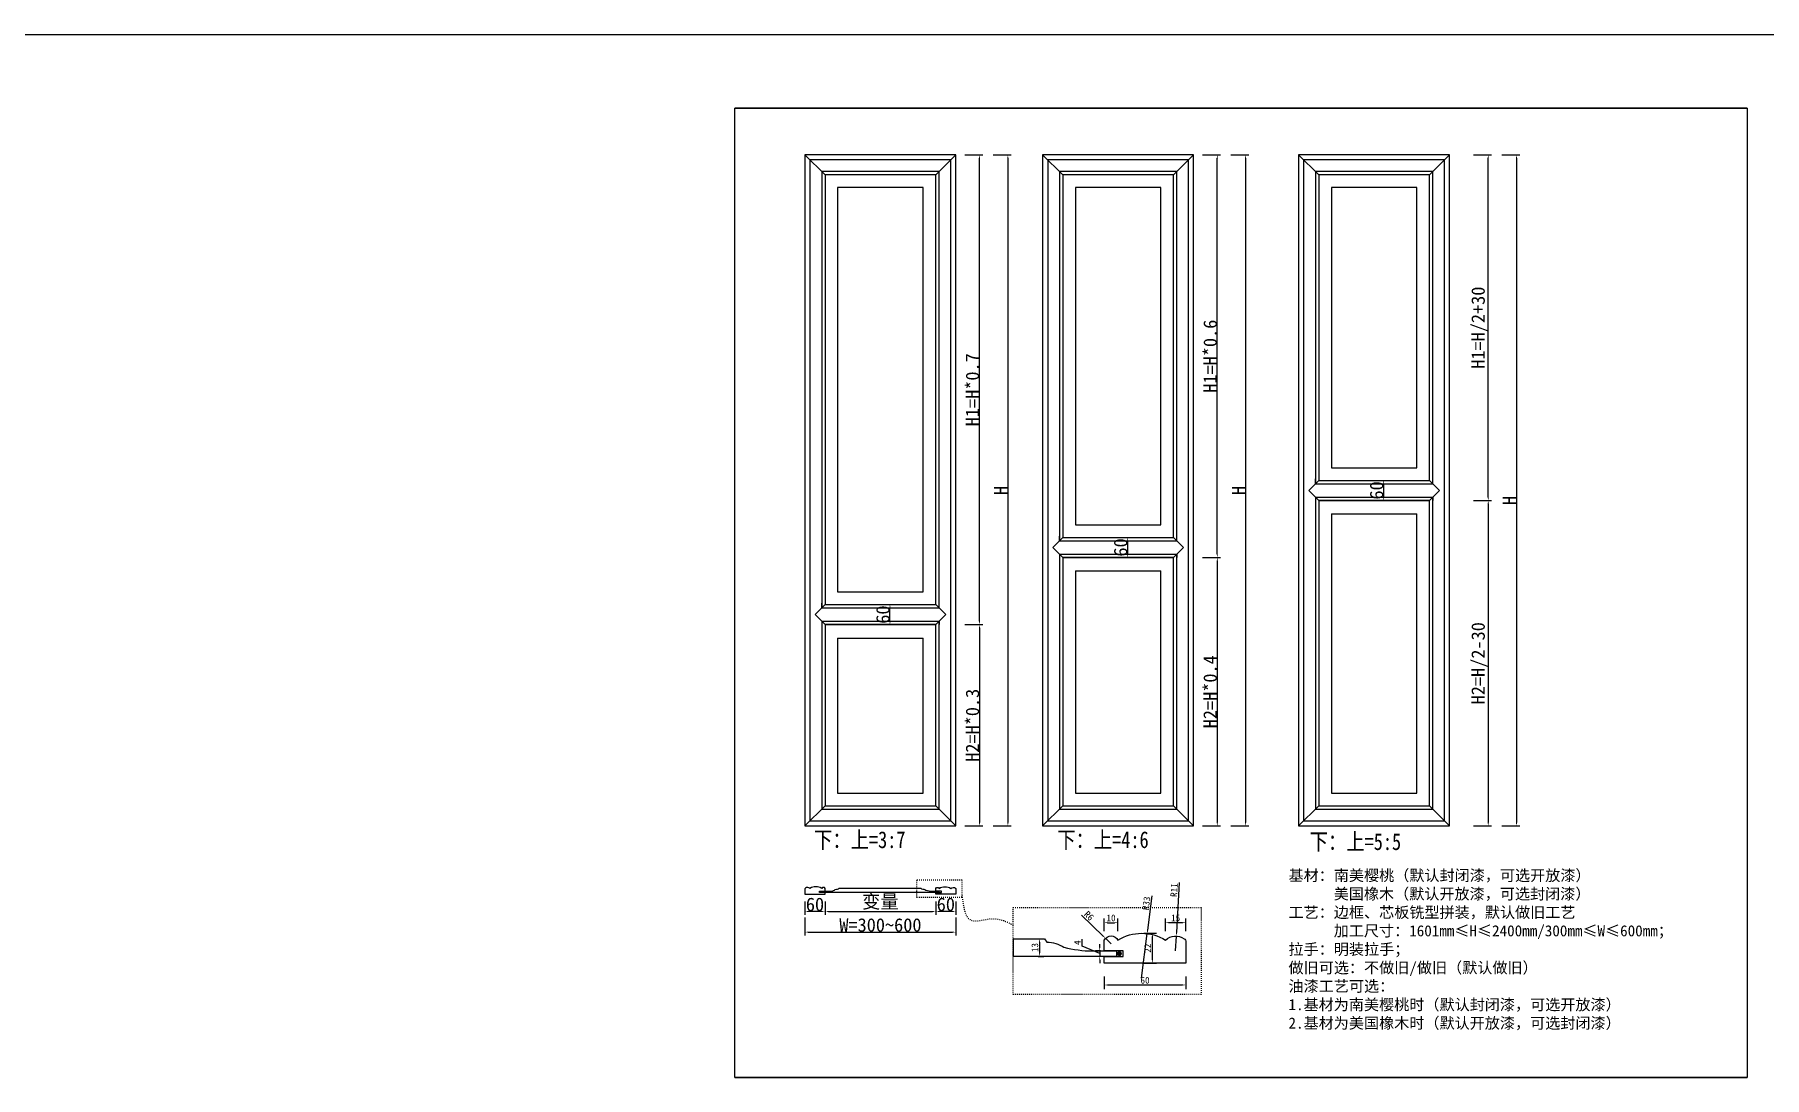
# Model space of a CAD drawing. Header units: millimetres. Extents: x 85186 to 129000, y -77269 to -36327.
# Drawn here: x 91352 to 96507, y -68110 to -65002 of the extents above; entities that cross this region are included whole.
import ezdxf

# ---------------------------------------------------------------- set-up
doc = ezdxf.new("R2010")
doc.units = ezdxf.units.MM
doc.linetypes.add('100', pattern=[30, 12, -18])
doc.styles.get("Standard").update_dxf_attribs({"font": 'SimSun.ttf'})
doc.styles.add('ZB_宋体', font='SimSun.ttf')
doc.styles.add('宋体', font='SimSun.ttf', dxfattribs={"width": 0.8})
doc.dimstyles.new('ZB16-1.0+4倍大样', dxfattribs={"dimscale": 10, "dimtxt": 2, "dimasz": 1, "dimexe": 1.25, "dimexo": 0.625, "dimgap": 0.4, "dimtad": 1, "dimdec": 1, "dimlfac": 0.25, "dimtxsty": 'Standard', "dimcen": 2.5, "dimclrd": 144, "dimclre": 144, "dimclrt": 4, "dimadec": 0, "dimazin": 0, "dimtfac": 1, "dimtdec": 1, "dimtmove": 1, "dimatfit": 3, "dimfxlon": 1, "dimarcsym": 0})
doc.dimstyles.new('客来福标注小', dxfattribs={"dimscale": 20, "dimtxt": 2, "dimasz": 0.5, "dimexe": 0.5, "dimexo": 0, "dimgap": 0.05, "dimtad": 1, "dimdec": 0, "dimzin": 0, "dimdsep": 46, "dimtxsty": 'Standard', "dimcen": 0, "dimclrd": 256, "dimclre": 256, "dimclrt": 256, "dimadec": 0, "dimazin": 0, "dimtfac": 1, "dimtdec": 0, "dimtofl": 0, "dimtmove": 1, "dimatfit": 3, "dimfxl": 2.2, "dimfxlon": 1, "dimtolj": 1, "dimtzin": 0, "dimarcsym": 0})

# ---------------------------------------------------------------- blocks, each defined once
blk = doc.blocks.new('*D3146')
at = {"lineweight": -2, "transparency": 16777216}
for p, q in [((93647.4, -67632.7), (93647.4, -67686.7)), ((94097.4, -67632.7), (94097.4, -67686.7)), ((93657.4, -67676.7), (94087.4, -67676.7))]:
    blk.add_line(p, q, dxfattribs=at)
at = {"transparency": 16777216}
for points in [[(93657.4, -67675.1), (93657.4, -67678.4), (93647.4, -67676.7)], [(94087.4, -67675.1), (94087.4, -67678.4), (94097.4, -67676.7)]]:
    blk.add_solid(points, dxfattribs=at)
at = {"layer": 'Defpoints', "color": 0, "transparency": 16777216}
for p in [(93647.4, -67608.7), (94097.4, -67608.7), (94097.4, -67676.7)]:
    blk.add_point(p, dxfattribs=at)
at = {"transparency": 16777216, "insert": (93872.4, -67655.7), "char_height": 40, "attachment_point": 5, "style": 'ZB_宋体'}
blk.add_mtext('\\A1;W=300~600', dxfattribs=at)
blk = doc.blocks.new('*D3147')
at = {"lineweight": -2, "transparency": 16777216}
for p, q in [((94037.4, -67585.4), (94037.4, -67625.2)), ((94097.4, -67585.4), (94097.4, -67625.2)), ((94087.4, -67615.2), (94047.4, -67615.2))]:
    blk.add_line(p, q, dxfattribs=at)
at = {"transparency": 16777216}
for points in [[(94047.4, -67613.5), (94047.4, -67616.8), (94037.4, -67615.2)], [(94087.4, -67613.5), (94087.4, -67616.8), (94097.4, -67615.2)]]:
    blk.add_solid(points, dxfattribs=at)
at = {"layer": 'Defpoints', "color": 0, "transparency": 16777216}
for p in [(94037.4, -67585.4), (94097.4, -67585.4), (94037.4, -67615.2)]:
    blk.add_point(p, dxfattribs=at)
at = {"transparency": 16777216, "insert": (94067.4, -67594.2), "char_height": 40, "attachment_point": 5, "style": 'ZB_宋体'}
blk.add_mtext('\\A1;60', dxfattribs=at)
blk = doc.blocks.new('*D3148')
at = {"lineweight": -2, "transparency": 16777216}
for p, q in [((93647.4, -67585.4), (93647.4, -67625.2)), ((93707.4, -67585.4), (93707.4, -67625.2)), ((93697.4, -67615.2), (93657.4, -67615.2))]:
    blk.add_line(p, q, dxfattribs=at)
at = {"transparency": 16777216}
for points in [[(93657.4, -67613.5), (93657.4, -67616.8), (93647.4, -67615.2)], [(93697.4, -67613.5), (93697.4, -67616.8), (93707.4, -67615.2)]]:
    blk.add_solid(points, dxfattribs=at)
at = {"layer": 'Defpoints', "color": 0, "transparency": 16777216}
for p in [(93647.4, -67585.4), (93707.4, -67585.4), (93647.4, -67615.2)]:
    blk.add_point(p, dxfattribs=at)
at = {"transparency": 16777216, "insert": (93677.4, -67594.2), "char_height": 40, "attachment_point": 5, "style": 'ZB_宋体'}
blk.add_mtext('\\A1;60', dxfattribs=at)
blk = doc.blocks.new('*D3149')
at = {"lineweight": -2, "transparency": 16777216}
for p, q in [((93856.9, -66700.4), (93910.9, -66700.4)), ((93900.9, -66750.4), (93900.9, -66710.4)), ((93856.9, -66760.4), (93910.9, -66760.4))]:
    blk.add_line(p, q, dxfattribs=at)
at = {"transparency": 16777216}
for points in [[(93899.2, -66710.4), (93902.5, -66710.4), (93900.9, -66700.4)], [(93899.2, -66750.4), (93902.5, -66750.4), (93900.9, -66760.4)]]:
    blk.add_solid(points, dxfattribs=at)
at = {"layer": 'Defpoints', "color": 0, "transparency": 16777216}
for p in [(93841, -66700.4), (93900.9, -66700.4), (93841, -66760.4)]:
    blk.add_point(p, dxfattribs=at)
at = {"transparency": 16777216, "insert": (93879.9, -66730.4), "char_height": 40, "attachment_point": 5, "rotation": 90}
blk.add_mtext('\\A1;60', dxfattribs=at)
blk = doc.blocks.new('*D3150')
at = {"lineweight": -2, "transparency": 16777216}
for p, q in [((94565.4, -66500.4), (94619.4, -66500.4)), ((94609.4, -66550.4), (94609.4, -66510.4)), ((94565.4, -66560.4), (94619.4, -66560.4))]:
    blk.add_line(p, q, dxfattribs=at)
at = {"transparency": 16777216}
for points in [[(94607.7, -66510.4), (94611, -66510.4), (94609.4, -66500.4)], [(94607.7, -66550.4), (94611, -66550.4), (94609.4, -66560.4)]]:
    blk.add_solid(points, dxfattribs=at)
at = {"layer": 'Defpoints', "color": 0, "transparency": 16777216}
for p in [(94549.5, -66500.4), (94609.4, -66500.4), (94549.5, -66560.4)]:
    blk.add_point(p, dxfattribs=at)
at = {"transparency": 16777216, "insert": (94588.4, -66530.4), "char_height": 40, "attachment_point": 5, "rotation": 90}
blk.add_mtext('\\A1;60', dxfattribs=at)
blk = doc.blocks.new('*D3151')
at = {"lineweight": -2, "transparency": 16777216}
for p, q in [((95328.3, -66330.4), (95382.3, -66330.4)), ((95372.3, -66380.4), (95372.3, -66340.4)), ((95328.3, -66390.4), (95382.3, -66390.4))]:
    blk.add_line(p, q, dxfattribs=at)
at = {"transparency": 16777216}
for points in [[(95370.6, -66340.4), (95374, -66340.4), (95372.3, -66330.4)], [(95370.6, -66380.4), (95374, -66380.4), (95372.3, -66390.4)]]:
    blk.add_solid(points, dxfattribs=at)
at = {"layer": 'Defpoints', "color": 0, "transparency": 16777216}
for p in [(95312.4, -66330.4), (95372.3, -66330.4), (95312.4, -66390.4)]:
    blk.add_point(p, dxfattribs=at)
at = {"transparency": 16777216, "insert": (95351.3, -66360.4), "char_height": 40, "attachment_point": 5, "rotation": 90}
blk.add_mtext('\\A1;60', dxfattribs=at)
blk = doc.blocks.new('*D3152')
at = {"lineweight": -2, "transparency": 16777216}
for p, q in [((94208.3, -65360.4), (94262.3, -65360.4)), ((94252.3, -65370.4), (94252.3, -67350.4)), ((94208.3, -67360.4), (94262.3, -67360.4))]:
    blk.add_line(p, q, dxfattribs=at)
at = {"transparency": 16777216}
for points in [[(94250.6, -65370.4), (94254, -65370.4), (94252.3, -65360.4)], [(94250.6, -67350.4), (94254, -67350.4), (94252.3, -67360.4)]]:
    blk.add_solid(points, dxfattribs=at)
at = {"layer": 'Defpoints', "color": 0, "transparency": 16777216}
for p in [(94141.8, -65360.4), (94141.8, -67360.4), (94252.3, -67360.4)]:
    blk.add_point(p, dxfattribs=at)
at = {"transparency": 16777216, "insert": (94231.3, -66360.4), "char_height": 40, "attachment_point": 5, "rotation": 90, "style": 'ZB_宋体'}
blk.add_mtext('\\A1;H', dxfattribs=at)
blk = doc.blocks.new('*D3153')
at = {"lineweight": -2, "transparency": 16777216}
for p, q in [((94123.9, -66760.4), (94177.9, -66760.4)), ((94167.9, -66770.4), (94167.9, -67350.4)), ((94123.9, -67360.4), (94177.9, -67360.4))]:
    blk.add_line(p, q, dxfattribs=at)
at = {"transparency": 16777216}
for points in [[(94166.3, -66770.4), (94169.6, -66770.4), (94167.9, -66760.4)], [(94166.3, -67350.4), (94169.6, -67350.4), (94167.9, -67360.4)]]:
    blk.add_solid(points, dxfattribs=at)
at = {"layer": 'Defpoints', "color": 0, "transparency": 16777216}
for p in [(94037.4, -66760.4), (94097.4, -67360.4), (94167.9, -67360.4)]:
    blk.add_point(p, dxfattribs=at)
at = {"transparency": 16777216, "insert": (94146.9, -67060.4), "char_height": 40, "attachment_point": 5, "rotation": 90, "style": 'ZB_宋体'}
blk.add_mtext('\\A1;H2=H*0.3', dxfattribs=at)
blk = doc.blocks.new('*D3154')
at = {"lineweight": -2, "transparency": 16777216}
for p, q in [((94123.9, -65360.4), (94177.9, -65360.4)), ((94167.9, -66750.4), (94167.9, -65370.4)), ((94123.9, -66760.4), (94177.9, -66760.4))]:
    blk.add_line(p, q, dxfattribs=at)
at = {"transparency": 16777216}
for points in [[(94166.3, -65370.4), (94169.6, -65370.4), (94167.9, -65360.4)], [(94166.3, -66750.4), (94169.6, -66750.4), (94167.9, -66760.4)]]:
    blk.add_solid(points, dxfattribs=at)
at = {"layer": 'Defpoints', "color": 0, "transparency": 16777216}
for p in [(94037.4, -65360.4), (94167.9, -65360.4), (94037.4, -66760.4)]:
    blk.add_point(p, dxfattribs=at)
at = {"transparency": 16777216, "insert": (94146.9, -66060.4), "char_height": 40, "attachment_point": 5, "rotation": 90, "style": 'ZB_宋体'}
blk.add_mtext('\\A1;H1=H*0.7', dxfattribs=at)
blk = doc.blocks.new('*D3155')
at = {"lineweight": -2, "transparency": 16777216}
for p, q in [((93707.4, -67585.4), (93707.4, -67625.2)), ((94037.4, -67585.4), (94037.4, -67625.2)), ((93717.4, -67615.2), (94027.4, -67615.2))]:
    blk.add_line(p, q, dxfattribs=at)
at = {"transparency": 16777216}
for points in [[(93717.4, -67613.5), (93717.4, -67616.8), (93707.4, -67615.2)], [(94027.4, -67613.5), (94027.4, -67616.8), (94037.4, -67615.2)]]:
    blk.add_solid(points, dxfattribs=at)
at = {"layer": 'Defpoints', "color": 0, "transparency": 16777216}
for p in [(93707.4, -67585.4), (94037.4, -67585.4), (94037.4, -67615.2)]:
    blk.add_point(p, dxfattribs=at)
at = {"transparency": 16777216, "insert": (93872.4, -67587.9), "char_height": 40, "attachment_point": 5, "style": 'ZB_宋体'}
blk.add_mtext('\\A1;变量', dxfattribs=at)
blk = doc.blocks.new('*D3156')
at = {"lineweight": -2, "transparency": 16777216}
for p, q in [((94916.8, -65360.4), (94970.8, -65360.4)), ((94960.8, -65370.4), (94960.8, -67350.4)), ((94916.8, -67360.4), (94970.8, -67360.4))]:
    blk.add_line(p, q, dxfattribs=at)
at = {"transparency": 16777216}
for points in [[(94959.1, -65370.4), (94962.5, -65370.4), (94960.8, -65360.4)], [(94959.1, -67350.4), (94962.5, -67350.4), (94960.8, -67360.4)]]:
    blk.add_solid(points, dxfattribs=at)
at = {"layer": 'Defpoints', "color": 0, "transparency": 16777216}
for p in [(94850.3, -65360.4), (94850.3, -67360.4), (94960.8, -67360.4)]:
    blk.add_point(p, dxfattribs=at)
at = {"transparency": 16777216, "insert": (94939.8, -66360.4), "char_height": 40, "attachment_point": 5, "rotation": 90, "style": 'ZB_宋体'}
blk.add_mtext('\\A1;H', dxfattribs=at)
blk = doc.blocks.new('*D3157')
at = {"lineweight": -2, "transparency": 16777216}
for p, q in [((94832.4, -66560.4), (94886.4, -66560.4)), ((94876.4, -66570.4), (94876.4, -67350.4)), ((94832.4, -67360.4), (94886.4, -67360.4))]:
    blk.add_line(p, q, dxfattribs=at)
at = {"transparency": 16777216}
for points in [[(94874.8, -66570.4), (94878.1, -66570.4), (94876.4, -66560.4)], [(94874.8, -67350.4), (94878.1, -67350.4), (94876.4, -67360.4)]]:
    blk.add_solid(points, dxfattribs=at)
at = {"layer": 'Defpoints', "color": 0, "transparency": 16777216}
for p in [(94745.9, -66560.4), (94805.9, -67360.4), (94876.4, -67360.4)]:
    blk.add_point(p, dxfattribs=at)
at = {"transparency": 16777216, "insert": (94855.4, -66960.4), "char_height": 40, "attachment_point": 5, "rotation": 90, "style": 'ZB_宋体'}
blk.add_mtext('\\A1;H2=H*0.4', dxfattribs=at)
blk = doc.blocks.new('*D3158')
at = {"lineweight": -2, "transparency": 16777216}
for p, q in [((94832.4, -65360.4), (94886.4, -65360.4)), ((94876.4, -66550.4), (94876.4, -65370.4)), ((94832.4, -66560.4), (94886.4, -66560.4))]:
    blk.add_line(p, q, dxfattribs=at)
at = {"transparency": 16777216}
for points in [[(94874.8, -65370.4), (94878.1, -65370.4), (94876.4, -65360.4)], [(94874.8, -66550.4), (94878.1, -66550.4), (94876.4, -66560.4)]]:
    blk.add_solid(points, dxfattribs=at)
at = {"layer": 'Defpoints', "color": 0, "transparency": 16777216}
for p in [(94745.9, -65360.4), (94876.4, -65360.4), (94745.9, -66560.4)]:
    blk.add_point(p, dxfattribs=at)
at = {"transparency": 16777216, "insert": (94855.4, -65960.4), "char_height": 40, "attachment_point": 5, "rotation": 90, "style": 'ZB_宋体'}
blk.add_mtext('\\A1;H1=H*0.6', dxfattribs=at)
blk = doc.blocks.new('*D3159')
at = {"lineweight": -2, "transparency": 16777216}
for p, q in [((95724.2, -65360.4), (95778.2, -65360.4)), ((95768.2, -65370.4), (95768.2, -67350.4)), ((95724.2, -67360.4), (95778.2, -67360.4))]:
    blk.add_line(p, q, dxfattribs=at)
at = {"transparency": 16777216}
for points in [[(95766.6, -65370.4), (95769.9, -65370.4), (95768.2, -65360.4)], [(95766.6, -67350.4), (95769.9, -67350.4), (95768.2, -67360.4)]]:
    blk.add_solid(points, dxfattribs=at)
at = {"layer": 'Defpoints', "color": 0, "transparency": 16777216}
for p in [(95657.8, -65360.4), (95657.8, -67360.4), (95768.2, -67360.4)]:
    blk.add_point(p, dxfattribs=at)
at = {"transparency": 16777216, "insert": (95747.2, -66390.4), "char_height": 40, "attachment_point": 5, "rotation": 90, "style": 'ZB_宋体'}
blk.add_mtext('\\A1;H', dxfattribs=at)
blk = doc.blocks.new('*D3160')
at = {"lineweight": -2, "transparency": 16777216}
for p, q in [((95639.9, -66390.4), (95693.9, -66390.4)), ((95683.9, -66400.4), (95683.9, -67350.4)), ((95639.9, -67360.4), (95693.9, -67360.4))]:
    blk.add_line(p, q, dxfattribs=at)
at = {"transparency": 16777216}
for points in [[(95682.2, -66400.4), (95685.6, -66400.4), (95683.9, -66390.4)], [(95682.2, -67350.4), (95685.6, -67350.4), (95683.9, -67360.4)]]:
    blk.add_solid(points, dxfattribs=at)
at = {"layer": 'Defpoints', "color": 0, "transparency": 16777216}
for p in [(95553.4, -66390.4), (95613.4, -67360.4), (95683.9, -67360.4)]:
    blk.add_point(p, dxfattribs=at)
at = {"transparency": 16777216, "insert": (95658.5, -66875.4), "char_height": 40, "attachment_point": 5, "rotation": 90, "style": 'ZB_宋体'}
blk.add_mtext('\\A1;H2=H/2-30', dxfattribs=at)
blk = doc.blocks.new('*D3161')
at = {"lineweight": -2, "transparency": 16777216}
for p, q in [((95639.9, -65360.4), (95693.9, -65360.4)), ((95683.9, -66380.4), (95683.9, -65370.4)), ((95639.9, -66390.4), (95693.9, -66390.4))]:
    blk.add_line(p, q, dxfattribs=at)
at = {"transparency": 16777216}
for points in [[(95682.2, -65370.4), (95685.6, -65370.4), (95683.9, -65360.4)], [(95682.2, -66380.4), (95685.6, -66380.4), (95683.9, -66390.4)]]:
    blk.add_solid(points, dxfattribs=at)
at = {"layer": 'Defpoints', "color": 0, "transparency": 16777216}
for p in [(95553.4, -65360.4), (95683.9, -65360.4), (95553.4, -66390.4)]:
    blk.add_point(p, dxfattribs=at)
at = {"transparency": 16777216, "insert": (95658.5, -65875.4), "char_height": 40, "attachment_point": 5, "rotation": 90, "style": 'ZB_宋体'}
blk.add_mtext('\\A1;H1=H/2+30', dxfattribs=at)
blk = doc.blocks.new('sfdds')
at = {"color": 0}
blk.add_line((120351.3, 36919.4), (120351.3, 36906.4), dxfattribs=at)
blk.add_lwpolyline([(120351.3, 36919.4), (120374.4, 36919.4), (120376.2, 36916.9, -0.130305), (120388.7, 36913.1, 0.064299), (120409.7, 36910.4), (120427.4, 36910.4), (120427.4, 36906.4), (120351.3, 36906.4)], format="xyb")
blk.add_lwpolyline([(120478.4, 36901.4), (120478.4, 36901.4), (120418.4, 36901.4), (120418.4, 36906.4), (120432.3, 36906.4), (120432.3, 36910.4), (120418.4, 36910.4), (120418.4, 36918.4, -0.599598), (120428.4, 36918.4, -0.285714), (120463.4, 36918.4, -0.356081), (120477.1, 36919.4, -0.245516), (120478.4, 36917)], format="xyb", close=True)
blk = doc.blocks.new('*D3190')
at = {"color": 144, "lineweight": -2, "transparency": 16777216}
for p, q in [((94539.6, -67809.3), (94539.6, -67846.8)), ((94549.6, -67834.3), (94772.6, -67834.3)), ((94782.6, -67809.3), (94782.6, -67846.8))]:
    blk.add_line(p, q, dxfattribs=at)
at = {"color": 144, "transparency": 16777216}
for points in [[(94549.6, -67832.6), (94549.6, -67835.9), (94539.6, -67834.3)], [(94772.6, -67832.6), (94772.6, -67835.9), (94782.6, -67834.3)]]:
    blk.add_solid(points, dxfattribs=at)
at = {"layer": 'Defpoints', "color": 0, "transparency": 16777216}
for p in [(94539.6, -67759.1), (94782.6, -67754.7), (94782.6, -67834.3)]:
    blk.add_point(p, dxfattribs=at)
at = {"color": 4, "transparency": 16777216, "insert": (94661.1, -67820.3), "char_height": 20, "attachment_point": 5}
blk.add_mtext('60', dxfattribs=at)
blk = doc.blocks.new('*D3191')
at = {"color": 144, "lineweight": -2, "transparency": 16777216}
for p, q in [((94657.9, -67680.1), (94695.4, -67680.1)), ((94682.9, -67759.2), (94682.9, -67690.1)), ((94657.9, -67769.2), (94695.4, -67769.2))]:
    blk.add_line(p, q, dxfattribs=at)
at = {"color": 144, "transparency": 16777216}
for points in [[(94681.3, -67690.1), (94684.6, -67690.1), (94682.9, -67680.1)], [(94681.3, -67759.2), (94684.6, -67759.2), (94682.9, -67769.2)]]:
    blk.add_solid(points, dxfattribs=at)
at = {"layer": 'Defpoints', "color": 0, "transparency": 16777216}
for p in [(94651, -67680.1), (94682.9, -67680.1), (94630.2, -67769.2)]:
    blk.add_point(p, dxfattribs=at)
at = {"color": 4, "transparency": 16777216, "insert": (94668.9, -67724.6), "char_height": 20, "attachment_point": 5, "rotation": 90}
blk.add_mtext('22', dxfattribs=at)
blk = doc.blocks.new('*D3192')
at = {"color": 144, "lineweight": -2, "transparency": 16777216}
for p, q in [((94342.5, -67696.3), (94359.4, -67696.3)), ((94346.9, -67706.3), (94346.9, -67738.9)), ((94342.5, -67748.9), (94359.4, -67748.9))]:
    blk.add_line(p, q, dxfattribs=at)
at = {"color": 144, "transparency": 16777216}
for points in [[(94345.2, -67706.3), (94348.5, -67706.3), (94346.9, -67696.3)], [(94345.2, -67738.9), (94348.5, -67738.9), (94346.9, -67748.9)]]:
    blk.add_solid(points, dxfattribs=at)
at = {"layer": 'Defpoints', "color": 0, "transparency": 16777216}
for p in [(94336.3, -67696.3), (94336.3, -67748.9), (94346.9, -67748.9)]:
    blk.add_point(p, dxfattribs=at)
at = {"color": 4, "transparency": 16777216, "insert": (94332.9, -67722.6), "char_height": 20, "attachment_point": 5, "rotation": 90}
blk.add_mtext('13', dxfattribs=at)
blk = doc.blocks.new('*D3193')
at = {"color": 144, "lineweight": -2, "transparency": 16777216}
for p, q in [((94473.4, -67718.4), (94473.4, -67698.1)), ((94525.9, -67740.8), (94473.4, -67718.4)), ((94528.8, -67732.7), (94513.4, -67732.7)), ((94525.9, -67722.7), (94525.9, -67712.7)), ((94525.9, -67732.7), (94525.9, -67748.9)), ((94525.9, -67732.7), (94525.9, -67748.9)), ((94528.8, -67748.9), (94513.4, -67748.9)), ((94525.9, -67758.9), (94525.9, -67768.9))]:
    blk.add_line(p, q, dxfattribs=at)
at = {"color": 144, "transparency": 16777216}
for points in [[(94524.3, -67722.7), (94527.6, -67722.7), (94525.9, -67732.7)], [(94524.3, -67758.9), (94527.6, -67758.9), (94525.9, -67748.9)]]:
    blk.add_solid(points, dxfattribs=at)
at = {"layer": 'Defpoints', "color": 0, "transparency": 16777216}
for p in [(94535.1, -67732.7), (94525.9, -67748.9), (94535.1, -67748.9)]:
    blk.add_point(p, dxfattribs=at)
at = {"color": 4, "transparency": 16777216, "insert": (94459.4, -67708.2), "char_height": 20, "attachment_point": 5, "rotation": 90}
blk.add_mtext('4', dxfattribs=at)
blk = doc.blocks.new('*D3194')
at = {"color": 144, "lineweight": -2, "transparency": 16777216}
for p, q in [((94539.6, -67673.6), (94539.6, -67636.1)), ((94580.1, -67673.6), (94580.1, -67636.1)), ((94549.6, -67648.6), (94570.1, -67648.6))]:
    blk.add_line(p, q, dxfattribs=at)
at = {"color": 144, "transparency": 16777216}
for points in [[(94549.6, -67646.9), (94549.6, -67650.3), (94539.6, -67648.6)], [(94570.1, -67646.9), (94570.1, -67650.3), (94580.1, -67648.6)]]:
    blk.add_solid(points, dxfattribs=at)
at = {"layer": 'Defpoints', "color": 0, "transparency": 16777216}
for p in [(94539.6, -67690.2), (94580.1, -67648.6), (94580.1, -67690.2)]:
    blk.add_point(p, dxfattribs=at)
at = {"color": 4, "transparency": 16777216, "insert": (94559.8, -67634.6), "char_height": 20, "attachment_point": 5}
blk.add_mtext('10', dxfattribs=at)
blk = doc.blocks.new('*D3195')
at = {"color": 144, "lineweight": -2, "transparency": 16777216}
for p, q in [((94721.8, -67673.6), (94721.8, -67636.1)), ((94782.6, -67673.6), (94782.6, -67636.1)), ((94772.6, -67648.6), (94731.8, -67648.6))]:
    blk.add_line(p, q, dxfattribs=at)
at = {"color": 144, "transparency": 16777216}
for points in [[(94731.8, -67646.9), (94731.8, -67650.3), (94721.8, -67648.6)], [(94772.6, -67646.9), (94772.6, -67650.3), (94782.6, -67648.6)]]:
    blk.add_solid(points, dxfattribs=at)
at = {"layer": 'Defpoints', "color": 0, "transparency": 16777216}
for p in [(94721.8, -67648.6), (94721.8, -67700.3), (94782.6, -67737.6)]:
    blk.add_point(p, dxfattribs=at)
at = {"color": 4, "transparency": 16777216, "insert": (94752.2, -67634.6), "char_height": 20, "attachment_point": 5}
blk.add_mtext('15', dxfattribs=at)
blk = doc.blocks.new('*D3196')
at = {"color": 144, "lineweight": -2, "transparency": 16777216}
for p, q in [((94471.9, -67626.2), (94536.1, -67688.3)), ((94559.8, -67711.2), (94543.3, -67695.2))]:
    blk.add_line(p, q, dxfattribs=at)
at = {"color": 144, "transparency": 16777216}
blk.add_solid([(94537.3, -67687.1), (94535, -67689.5), (94543.3, -67695.2)], dxfattribs=at)
at = {"layer": 'Defpoints', "color": 0, "transparency": 16777216}
for p in [(94543.3, -67695.2), (94559.8, -67711.2)]:
    blk.add_point(p, dxfattribs=at)
at = {"color": 4, "transparency": 16777216, "insert": (94494, -67628), "char_height": 20, "attachment_point": 5, "rotation": 315.9803}
blk.add_mtext('R6', dxfattribs=at)
blk = doc.blocks.new('*D3197')
at = {"color": 144, "lineweight": -2, "transparency": 16777216}
for p, q in [((94681.6, -67568.7), (94668.8, -67671.2)), ((94651, -67814.3), (94667.6, -67681.1))]:
    blk.add_line(p, q, dxfattribs=at)
at = {"color": 144, "transparency": 16777216}
blk.add_solid([(94667.2, -67671), (94670.5, -67671.4), (94667.6, -67681.1)], dxfattribs=at)
at = {"layer": 'Defpoints', "color": 0, "transparency": 16777216}
for p in [(94667.6, -67681.1), (94651, -67814.3)]:
    blk.add_point(p, dxfattribs=at)
at = {"color": 4, "transparency": 16777216, "insert": (94664.8, -67590.9), "char_height": 20, "attachment_point": 5, "rotation": 82.8789}
blk.add_mtext('R33', dxfattribs=at)
blk = doc.blocks.new('*D3198')
at = {"color": 144, "lineweight": -2, "transparency": 16777216}
for p, q in [((94762.7, -67528.6), (94755, -67678.3)), ((94752.2, -67732.3), (94754.5, -67688.3))]:
    blk.add_line(p, q, dxfattribs=at)
at = {"color": 144, "transparency": 16777216}
blk.add_solid([(94753.3, -67678.2), (94756.6, -67678.4), (94754.5, -67688.3)], dxfattribs=at)
at = {"layer": 'Defpoints', "color": 0, "transparency": 16777216}
for p in [(94754.5, -67688.3), (94752.2, -67732.3)]:
    blk.add_point(p, dxfattribs=at)
at = {"color": 4, "transparency": 16777216, "insert": (94747.5, -67551.4), "char_height": 20, "attachment_point": 5, "rotation": 87.0614}
blk.add_mtext('R11', dxfattribs=at)

msp = doc.modelspace()

# ---------------------------------------------------------------- hatches: boundary and pattern name
h = msp.add_hatch(color=256)
edge = h.paths.add_edge_path()
edge.add_ellipse((94584.591, -67740.748), major_axis=(0, -7.647), ratio=0.98036134, start_angle=0, end_angle=360)

# ---------------------------------------------------------------- linework, layer by layer
for p, q in [((85317.175, -65002.033), (128998.286, -65002.033)), ((94748.156, -65220.97), (93953.375, -65220.97)), ((95079.619, -65220.97), (94748.156, -65220.97)), ((94748.156, -65220.97), (95893.288, -65220.97)), ((95893.288, -65220.97), (95079.619, -65220.97)), ((96455.372, -65220.97), (95893.288, -65220.97)), ((96455.372, -65220.97), (95893.288, -65220.97)), ((94097.431, -65360.395), (93647.431, -65360.395)), ((93647.431, -65360.395), (93647.431, -66760.395)), ((94097.431, -66712.275), (94097.431, -65360.395)), ((94805.935, -65360.395), (94355.935, -65360.395)), ((94355.935, -65360.395), (94355.935, -66560.395)), ((94805.935, -66512.275), (94805.935, -65360.395)), ((95568.856, -65360.395), (95118.856, -65360.395)), ((95118.856, -65360.395), (95118.856, -66390.395)), ((95568.856, -66342.275), (95568.856, -65360.395)), ((94037.431, -65420.395), (93707.431, -65420.395)), ((93707.431, -65420.395), (93707.431, -66700.395)), ((94037.431, -66700.395), (94037.431, -65420.395)), ((94745.935, -65420.395), (94415.935, -65420.395)), ((94415.935, -65420.395), (94415.935, -66500.395)), ((94745.935, -66500.395), (94745.935, -65420.395)), ((95508.856, -65420.395), (95178.856, -65420.395)), ((95178.856, -65420.395), (95178.856, -66330.395)), ((95508.856, -66330.395), (95508.856, -65420.395)), ((93999.936, -65457.89), (93744.926, -65457.89)), ((93744.926, -65457.89), (93744.926, -66662.9)), ((93999.936, -66662.9), (93999.936, -65457.89)), ((94708.44, -65457.89), (94453.43, -65457.89)), ((94453.43, -65457.89), (94453.43, -66462.9)), ((94708.44, -66462.9), (94708.44, -65457.89)), ((95471.361, -65457.89), (95216.351, -65457.89)), ((95216.351, -65457.89), (95216.351, -66292.9)), ((95471.361, -66292.9), (95471.361, -65457.89)), ((95216.351, -66292.9), (95471.361, -66292.9)), ((95178.856, -66330.395), (95148.91, -66360.395)), ((95178.856, -66330.395), (95508.856, -66330.395)), ((95508.856, -66330.395), (95538.803, -66360.395)), ((95568.856, -67360.395), (95568.856, -66342.275)), ((95118.856, -66390.395), (95118.856, -67360.395)), ((95148.91, -66360.395), (95178.856, -66390.395)), ((95178.856, -66390.395), (95178.856, -66450.395)), ((95508.856, -66390.395), (95178.856, -66390.395)), ((95538.803, -66360.395), (95508.856, -66390.395)), ((95508.856, -66450.395), (95508.856, -66390.395)), ((95178.856, -66450.395), (95178.856, -67300.395)), ((95216.351, -66430.512), (95216.351, -67262.9)), ((95216.351, -66430.512), (95471.361, -66430.512)), ((95471.361, -67262.9), (95471.361, -66430.512)), ((95508.856, -67300.395), (95508.856, -66450.395)), ((94415.935, -66500.395), (94385.989, -66530.395)), ((94415.935, -66500.395), (94745.935, -66500.395)), ((94453.43, -66462.9), (94708.44, -66462.9)), ((94745.935, -66500.395), (94775.882, -66530.395)), ((94385.989, -66530.395), (94415.935, -66560.395)), ((94775.882, -66530.395), (94745.935, -66560.395)), ((94805.935, -67360.395), (94805.935, -66512.275)), ((94355.935, -66560.395), (94355.935, -67360.395)), ((94415.935, -66560.395), (94415.935, -66620.395)), ((94745.935, -66560.395), (94415.935, -66560.395)), ((94453.43, -66600.512), (94453.43, -67262.9)), ((94453.43, -66600.512), (94708.44, -66600.512)), ((94708.44, -67262.9), (94708.44, -66600.512)), ((94745.935, -66620.395), (94745.935, -66560.395)), ((94415.935, -66620.395), (94415.935, -67300.395)), ((94745.935, -67300.395), (94745.935, -66620.395)), ((93707.431, -66700.395), (93677.485, -66730.395)), ((93707.431, -66700.395), (94037.431, -66700.395)), ((93744.926, -66662.9), (93999.936, -66662.9)), ((94037.431, -66700.395), (94067.378, -66730.395)), ((93647.431, -66760.395), (93647.431, -67360.395)), ((93677.485, -66730.395), (93707.431, -66760.395)), ((93707.431, -66760.395), (94037.431, -66760.395)), ((93707.431, -66760.395), (93707.431, -66820.395)), ((94037.431, -66760.395), (93707.431, -66760.395)), ((94067.378, -66730.395), (94037.431, -66760.395)), ((94037.431, -66820.395), (94037.431, -66760.395)), ((94097.431, -67360.395), (94097.431, -66712.275)), ((93744.926, -66800.512), (93744.926, -67262.9)), ((93744.926, -66800.512), (93999.936, -66800.512)), ((93999.936, -67262.9), (93999.936, -66800.512)), ((93707.431, -66820.395), (93707.431, -67300.395)), ((94037.431, -67300.395), (94037.431, -66820.395)), ((93744.926, -67262.9), (93999.936, -67262.9)), ((94453.43, -67262.9), (94708.44, -67262.9)), ((95216.351, -67262.9), (95471.361, -67262.9)), ((93707.431, -67300.395), (94037.431, -67300.395)), ((94415.935, -67300.395), (94745.935, -67300.395)), ((95178.856, -67300.395), (95508.856, -67300.395)), ((93647.431, -67360.395), (94097.431, -67360.395)), ((94355.935, -67360.395), (94805.935, -67360.395)), ((95118.856, -67360.395), (95568.856, -67360.395)), ((93438.273, -68109.664), (96455.372, -68109.664))]:
    msp.add_line(p, q)
at = {"color": 0}
for p, q in [((96455.372, -65220.97), (93438.273, -65220.97)), ((93438.273, -65220.97), (96455.372, -65220.97)), ((96455.372, -65220.97), (93438.273, -65220.97))]:
    msp.add_line(p, q, dxfattribs=at)
at = {"color": 250}
for p, q in [((94082.431, -65375.395), (93662.431, -65375.395)), ((93662.431, -65375.395), (93662.431, -66760.395)), ((94047.431, -65410.395), (93697.431, -65410.395)), ((93697.431, -65410.395), (93697.431, -66710.395)), ((94047.431, -66710.395), (94047.431, -65410.395)), ((94082.431, -66745.395), (94082.431, -65375.395)), ((94790.935, -65375.395), (94370.935, -65375.395)), ((94370.935, -65375.395), (94370.935, -66560.395)), ((94755.935, -65410.395), (94405.935, -65410.395)), ((94405.935, -65410.395), (94405.935, -66510.395)), ((94755.935, -66510.395), (94755.935, -65410.395)), ((94790.935, -66545.395), (94790.935, -65375.395)), ((95553.856, -65375.395), (95133.856, -65375.395)), ((95133.856, -65375.395), (95133.856, -66390.395)), ((95518.856, -65410.395), (95168.856, -65410.395)), ((95168.856, -65410.395), (95168.856, -66340.395)), ((95518.856, -66340.395), (95518.856, -65410.395)), ((95553.856, -66375.395), (95553.856, -65375.395)), ((95168.856, -66340.413), (95168.856, -66326.265)), ((95168.856, -66340.395), (95518.856, -66340.395)), ((95518.856, -66340.413), (95518.856, -66326.265)), ((95133.856, -66390.395), (95133.856, -67345.395)), ((95168.856, -66380.377), (95168.856, -66390.395)), ((95168.856, -66380.395), (95518.846, -66380.395)), ((95168.856, -66380.395), (95168.856, -67310.395)), ((95518.856, -67310.395), (95518.856, -66380.377)), ((95518.856, -66380.377), (95518.856, -66390.395)), ((95553.856, -67345.395), (95553.856, -66357.275)), ((94405.935, -66510.413), (94405.935, -66496.265)), ((94755.935, -66510.413), (94755.935, -66496.265)), ((94405.935, -66510.395), (94755.935, -66510.395)), ((94405.935, -66550.377), (94405.935, -66560.395)), ((94405.935, -66550.395), (94755.925, -66550.395)), ((94405.935, -66550.395), (94405.935, -67310.395)), ((94755.935, -67310.395), (94755.935, -66550.377)), ((94755.935, -66550.377), (94755.935, -66560.395)), ((94790.935, -67345.395), (94790.935, -66527.275)), ((94370.935, -66560.395), (94370.935, -67345.395)), ((93697.431, -66710.413), (93697.431, -66696.265)), ((93697.431, -66710.395), (94047.431, -66710.395)), ((94047.431, -66710.413), (94047.431, -66696.265)), ((93662.431, -66760.395), (93662.431, -67345.395)), ((93697.431, -66750.377), (93697.431, -66760.395)), ((93697.431, -66750.395), (94047.421, -66750.395)), ((93697.431, -66750.395), (93697.431, -67310.395)), ((94047.431, -67310.395), (94047.431, -66750.377)), ((94047.431, -66750.377), (94047.431, -66760.395)), ((94082.431, -67345.395), (94082.431, -66727.275)), ((93697.431, -67310.395), (94047.431, -67310.395)), ((94405.935, -67310.395), (94755.935, -67310.395)), ((95168.856, -67310.395), (95518.856, -67310.395)), ((93662.431, -67345.395), (94082.431, -67345.395)), ((94370.935, -67345.395), (94790.935, -67345.395)), ((95133.856, -67345.395), (95553.856, -67345.395))]:
    msp.add_line(p, q, dxfattribs=at)
at = {"color": 2}
for p, q in [((95178.856, -66390.395), (95508.856, -66390.395)), ((94415.935, -66560.395), (94745.935, -66560.395))]:
    msp.add_line(p, q, dxfattribs=at)
at = {"color": 0}
msp.add_lwpolyline([(93438.273, -65220.97), (96455.371, -65220.97), (96455.371, -68109.664), (93438.273, -68109.664)], close=True, dxfattribs=at)
at = {"color": 250}
for points in [[(93707.431, -65420.395), (93647.431, -65360.395)], [(94037.431, -65420.395), (94097.431, -65360.395)], [(94415.935, -65420.395), (94355.935, -65360.395)], [(94745.935, -65420.395), (94805.935, -65360.395)], [(95178.856, -65420.395), (95118.856, -65360.395)], [(95508.856, -65420.395), (95568.856, -65360.395)], [(93707.431, -67300.395), (93647.431, -67360.395)], [(94097.431, -67360.395), (94037.431, -67300.395)], [(94415.935, -67300.395), (94355.935, -67360.395)], [(94805.935, -67360.395), (94745.935, -67300.395)], [(95178.856, -67300.395), (95118.856, -67360.395)], [(95568.856, -67360.395), (95508.856, -67300.395)]]:
    msp.add_lwpolyline(points, dxfattribs=at)
at = {"color": 251, "linetype": '100', "ltscale": 0.2}
for points in [[(93981.435, -67520.618), (94115.423, -67520.618), (94115.423, -67573.177), (93981.435, -67573.177)], [(94268.061, -67603.597), (94828.596, -67603.597), (94828.596, -67862.958), (94268.061, -67862.958)]]:
    msp.add_lwpolyline(points, close=True, dxfattribs=at)
for points in [[(93647.431, -67563.384), (93647.431, -67563.384), (93707.431, -67563.384), (93707.431, -67558.384), (93690.431, -67558.384), (93690.431, -67554.384), (93707.431, -67554.384), (93707.431, -67546.384, 0.59959754), (93697.431, -67546.384, 0.28571429), (93662.431, -67546.384, 0.35608131), (93648.718, -67545.335, 0.24551648), (93647.431, -67547.798)], [(94097.431, -67563.384), (94097.431, -67563.384), (94037.431, -67563.384), (94037.431, -67558.384), (94054.431, -67558.384), (94054.431, -67554.384), (94037.431, -67554.384), (94037.431, -67546.384, -0.59959754), (94047.431, -67546.384, -0.28571429), (94082.431, -67546.384, -0.35608131), (94096.144, -67545.335, -0.24551648), (94097.431, -67547.798)]]:
    msp.add_lwpolyline(points, format="xyb", close=True)
msp.add_lwpolyline([(93695.431, -67558.384), (93695.431, -67554.384), (93725.124, -67554.384, 0.13154213), (93735.116, -67551.709, -0.13030537), (93747.551, -67547.884), (93749.426, -67545.384), (93993.436, -67545.384), (93995.311, -67547.884, -0.13030537), (94007.746, -67551.709, 0.06429947), (94028.739, -67554.384), (94046.431, -67554.384), (94046.431, -67558.384), (93695.431, -67558.384)], format="xyb")
msp.add_open_spline([(94115.423, -67566.211), (94119.443, -67599.868), (94126.54, -67659.294), (94209.05, -67628.046), (94248.421, -67644.646), (94268.061, -67655.969)], degree=3, knots=[0, 0, 0, 0, 80.06665916, 141.37036665, 207.91007323, 207.91007323, 207.91007323, 207.91007323], dxfattribs=at)

# ---------------------------------------------------------------- block references
at = {"color": 0, "xscale": 4.05, "yscale": 4.05, "zscale": 4.05}
msp.add_blockref('sfdds', (-393154.798, -217219.845), dxfattribs=at)

# ---------------------------------------------------------------- texts
at = {"color": 0, "char_height": 50, "width": 365.74022, "attachment_point": 1, "style": '宋体'}
for s, insert in [('下：上=3:7', (93674.564, -67376.22)), ('下：上=4:6', (94399.365, -67376.22)), ('下：上=5:5', (95151.773, -67382.048))]:
    msp.add_mtext(s, dxfattribs=dict(at, insert=insert))
at = {"lineweight": 25, "insert": (95088.687, -67491.194), "char_height": 33, "width": 1742.8594, "attachment_point": 1, "style": 'ZB_宋体'}
msp.add_mtext('基材：南美樱桃（默认封闭漆，可选开放漆）\\P      美国橡木（默认开放漆，可选封闭漆）\\P工艺：边框、芯板铣型拼装，默认做旧工艺\\P      加工尺寸：1601mm≤H≤2400mm/300mm≤W≤600mm；\\P拉手：明装拉手；\\P做旧可选：不做旧/做旧（默认做旧）\\P油漆工艺可选：\\P1.基材为南美樱桃时（默认封闭漆，可选开放漆）\\P2.基材为美国橡木时（默认开放漆，可选封闭漆）', dxfattribs=at)

# ---------------------------------------------------------------- dimensions: what is measured, and where the dimension line sits
at = {"color": 0}
for base, p1, p2, text, picture, middle in [((94167.945, -65360.395), (94037.431, -66760.395), (94037.431, -65360.395), 'H1=H*0.7', '*D3154', (94146.945, -66060.395)), ((94252.299, -67360.395), (94141.818, -65360.395), (94141.818, -67360.395), 'H', '*D3152', (94231.299, -66360.395)), ((94876.45, -65360.395), (94745.935, -66560.395), (94745.935, -65360.395), 'H1=H*0.6', '*D3158', (94855.45, -65960.395)), ((94960.803, -67360.395), (94850.322, -65360.395), (94850.322, -67360.395), 'H', '*D3156', (94939.803, -66360.395)), ((95683.894, -65360.395), (95553.38, -66390.395), (95553.38, -65360.395), 'H1=H/2+30', '*D3161', (95658.537, -65875.395)), ((95683.894, -67360.395), (95553.38, -66390.395), (95613.38, -67360.395), 'H2=H/2-30', '*D3160', (95658.537, -66875.395)), ((94876.45, -67360.395), (94745.935, -66560.395), (94805.935, -67360.395), 'H2=H*0.4', '*D3157', (94855.45, -66960.395)), ((94167.945, -67360.395), (94037.431, -66760.395), (94097.431, -67360.395), 'H2=H*0.3', '*D3153', (94146.945, -67060.395))]:
    dim = msp.add_linear_dim(base=base, p1=p1, p2=p2, angle=90, text=text, dimstyle='客来福标注小', override={"dimtxsty": 'ZB_宋体'}, dxfattribs=at)
    dim.commit()
    dim.dimension.update_dxf_attribs({"geometry": picture, "text_midpoint": middle})
dim = msp.add_linear_dim(base=(95768.248, -67360.395), p1=(95657.767, -65360.395), p2=(95657.767, -67360.395), angle=90, text='H', dimstyle='客来福标注小', override={"dimtxsty": 'ZB_宋体'}, dxfattribs=at)
dim.commit()
dim.dimension.update_dxf_attribs({"geometry": '*D3159', "text_midpoint": (95768.248, -66390.395), "dimtype": 160})
for base, p1, p2, picture, middle in [((95372.286, -66330.395), (95312.422, -66390.395), (95312.422, -66330.395), '*D3151', (95351.286, -66360.395)), ((94609.365, -66500.395), (94549.501, -66560.395), (94549.501, -66500.395), '*D3150', (94588.365, -66530.395))]:
    dim = msp.add_linear_dim(base=base, p1=p1, p2=p2, angle=90, dimstyle='客来福标注小', dxfattribs=at)
    dim.commit()
    dim.dimension.update_dxf_attribs({"geometry": picture, "text_midpoint": middle})
dim = msp.add_linear_dim(base=(93900.861, -66700.395), p1=(93840.997, -66760.395), p2=(93840.997, -66700.395), angle=90, dimstyle='客来福标注小')
dim.commit()
dim.dimension.update_dxf_attribs({"geometry": '*D3149', "text_midpoint": (93879.861, -66730.395)})
at = {"color": 2}
for center, mpoint, text, picture, middle in [((94752.211, -67732.269), (94754.47, -67688.261), 'R11', '*D3198', (94761.459, -67552.117)), ((94650.961, -67814.251), (94667.592, -67681.13), 'R33', '*D3197', (94678.65, -67592.619)), ((94559.836, -67711.161), (94543.328, -67695.207), 'R6', '*D3196', (94484.233, -67638.101))]:
    dim = msp.add_radius_dim(center=center, mpoint=mpoint, text=text, dimstyle='ZB16-1.0+4倍大样', dxfattribs=at)
    dim.commit()
    dim.dimension.update_dxf_attribs({"geometry": picture, "text_midpoint": middle, "dimtype": 164})
at = {"color": 0}
for base, p1, p2, picture, middle in [((93647.431, -67615.161), (93707.431, -67585.426), (93647.431, -67585.426), '*D3148', (93677.431, -67594.161)), ((94037.431, -67615.161), (94097.431, -67585.426), (94037.431, -67585.426), '*D3147', (94067.431, -67594.161))]:
    dim = msp.add_linear_dim(base=base, p1=p1, p2=p2, dimstyle='客来福标注小', override={"dimtxsty": 'ZB_宋体'}, dxfattribs=at)
    dim.commit()
    dim.dimension.update_dxf_attribs({"geometry": picture, "text_midpoint": middle})
for base, p1, p2, text, picture, middle in [((94037.431, -67615.161), (93707.431, -67585.426), (94037.431, -67585.426), '变量', '*D3155', (93872.431, -67587.904)), ((94097.431, -67676.726), (93647.431, -67608.692), (94097.431, -67608.692), 'W=300~600', '*D3146', (93872.431, -67655.726))]:
    dim = msp.add_linear_dim(base=base, p1=p1, p2=p2, text=text, dimstyle='客来福标注小', override={"dimtxsty": 'ZB_宋体'}, dxfattribs=at)
    dim.commit()
    dim.dimension.update_dxf_attribs({"geometry": picture, "text_midpoint": middle})
at = {"color": 2}
for base, p1, p2, text, picture, middle in [((94580.086, -67648.6), (94539.586, -67690.159), (94580.086, -67690.159), '10', '*D3194', (94559.836, -67634.6)), ((94721.836, -67648.6), (94782.586, -67737.632), (94721.836, -67700.345), '15', '*D3195', (94752.211, -67634.6)), ((94782.586, -67834.273), (94539.586, -67759.07), (94782.586, -67754.742), '60', '*D3190', (94661.086, -67820.273))]:
    dim = msp.add_linear_dim(base=base, p1=p1, p2=p2, text=text, dimstyle='ZB16-1.0+4倍大样', dxfattribs=at)
    dim.commit()
    dim.dimension.update_dxf_attribs({"geometry": picture, "text_midpoint": middle})
for base, p1, p2, text, picture, middle in [((94682.928, -67680.095), (94630.158, -67769.195), (94650.961, -67680.095), '22', '*D3191', (94668.928, -67724.645)), ((94346.878, -67748.945), (94336.267, -67696.295), (94336.267, -67748.945), '13', '*D3192', (94332.878, -67722.62))]:
    dim = msp.add_linear_dim(base=base, p1=p1, p2=p2, angle=90, text=text, dimstyle='ZB16-1.0+4倍大样', dxfattribs=at)
    dim.commit()
    dim.dimension.update_dxf_attribs({"geometry": picture, "text_midpoint": middle})
dim = msp.add_linear_dim(base=(94525.946, -67748.945), p1=(94535.055, -67732.745), p2=(94535.055, -67748.945), angle=90, text='4', dimstyle='ZB16-1.0+4倍大样', dxfattribs=at)
dim.commit()
dim.dimension.update_dxf_attribs({"geometry": '*D3193', "text_midpoint": (94473.446, -67714.372), "dimtype": 160})

doc.saveas('drawing.dxf')
